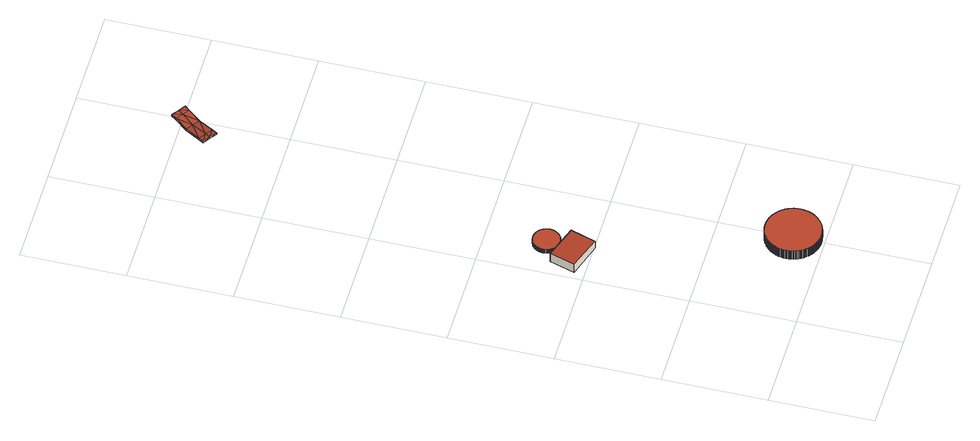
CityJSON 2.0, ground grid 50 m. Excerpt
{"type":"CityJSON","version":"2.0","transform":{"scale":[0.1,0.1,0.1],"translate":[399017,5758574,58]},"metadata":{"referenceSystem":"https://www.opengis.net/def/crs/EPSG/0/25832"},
"CityObjects":{
"building1":{"type":"Building","attributes":{"Gemeindeschluessel":"05515000","Geometrietyp2DReferenz":"3000","function":"31001_2700","roofType":"2100","measuredHeight":5.24},"geometry":[{"type":"Solid","lod":"2","boundaries":[[[[0,1,2,3]],[[4,5,1,0]],[[6,7,5,4]],[[3,2,7,6]],[[4,0,3,6]],[[1,5,7,2]]]],"semantics":{"surfaces":[{"type":"WallSurface"},{"type":"RoofSurface"},{"type":"GroundSurface"}],"values":[[0,0,0,0,1,2]]}}]},
"building2":{"type":"Building","attributes":{"Gemeindeschluessel":"05515000","Geometrietyp2DReferenz":"3000","function":"51003_1201","roofType":"1000","measuredHeight":5.26},"geometry":[{"type":"Solid","lod":"2","boundaries":[[[[8,9,10,11]],[[12,13,9,8]],[[14,15,13,12]],[[16,17,15,14]],[[18,19,17,16]],[[20,21,19,18]],[[22,23,21,20]],[[24,25,23,22]],[[26,27,25,24]],[[28,29,27,26]],[[30,31,29,28]],[[32,33,31,30]],[[34,35,33,32]],[[36,37,35,34]],[[38,39,37,36]],[[40,41,39,38]],[[42,43,41,40]],[[44,45,43,42]],[[46,47,45,44]],[[48,49,47,46]],[[50,51,49,48]],[[52,53,51,50]],[[54,55,53,52]],[[56,57,55,54]],[[58,59,57,56]],[[60,61,59,58]],[[62,63,61,60]],[[64,65,63,62]],[[66,67,65,64]],[[68,69,67,66]],[[70,71,69,68]],[[72,73,71,70]],[[74,75,73,72]],[[76,77,75,74]],[[78,79,77,76]],[[80,81,79,78]],[[82,83,81,80]],[[84,85,83,82]],[[86,87,85,84]],[[88,89,87,86]],[[90,91,89,88]],[[92,93,91,90]],[[94,95,93,92]],[[96,97,95,94]],[[98,99,97,96]],[[100,101,99,98]],[[102,103,101,100]],[[104,105,103,102]],[[106,107,105,104]],[[108,109,107,106]],[[110,111,109,108]],[[112,113,111,110]],[[114,115,113,112]],[[116,117,115,114]],[[118,119,117,116]],[[120,121,119,118]],[[122,123,121,120]],[[124,125,123,122]],[[126,127,125,124]],[[128,129,127,126]],[[130,131,129,128]],[[132,133,131,130]],[[134,135,133,132]],[[136,137,135,134]],[[138,139,137,136]],[[140,141,139,138]],[[142,143,141,140]],[[144,145,143,142]],[[146,147,145,144]],[[148,149,147,146]],[[150,151,149,148]],[[152,153,151,150]],[[154,155,153,152]],[[156,157,155,154]],[[158,159,157,156]],[[160,161,159,158]],[[162,163,161,160]],[[164,165,163,162]],[[166,167,165,164]],[[168,169,167,166]],[[170,171,169,168]],[[172,173,171,170]],[[174,175,173,172]],[[176,177,175,174]],[[178,179,177,176]],[[180,181,179,178]],[[182,183,181,180]],[[184,185,183,182]],[[186,187,185,184]],[[188,189,187,186]],[[190,191,189,188]],[[192,193,191,190]],[[194,195,193,192]],[[196,197,195,194]],[[198,199,197,196]],[[200,201,199,198]],[[202,203,201,200]],[[204,205,203,202]],[[206,207,205,204]],[[208,209,207,206]],[[210,211,209,208]],[[212,213,211,210]],[[214,215,213,212]],[[216,217,215,214]],[[218,219,217,216]],[[220,221,219,218]],[[222,223,221,220]],[[224,225,223,222]],[[226,227,225,224]],[[228,229,227,226]],[[230,231,229,228]],[[232,233,231,230]],[[234,235,233,232]],[[236,237,235,234]],[[238,239,237,236]],[[240,241,239,238]],[[242,243,241,240]],[[244,245,243,242]],[[246,247,245,244]],[[248,249,247,246]],[[250,251,249,248]],[[252,253,251,250]],[[254,255,253,252]],[[256,257,255,254]],[[258,259,257,256]],[[260,261,259,258]],[[262,263,261,260]],[[264,265,263,262]],[[266,267,265,264]],[[268,269,267,266]],[[270,271,269,268]],[[272,273,271,270]],[[274,275,273,272]],[[276,277,275,274]],[[278,279,277,276]],[[280,281,279,278]],[[282,283,281,280]],[[284,285,283,282]],[[286,287,285,284]],[[288,289,287,286]],[[290,291,289,288]],[[292,293,291,290]],[[294,295,293,292]],[[296,297,295,294]],[[298,299,297,296]],[[300,301,299,298]],[[302,303,301,300]],[[304,305,303,302]],[[306,307,305,304]],[[308,309,307,306]],[[310,311,309,308]],[[312,313,311,310]],[[314,315,313,312]],[[316,317,315,314]],[[318,319,317,316]],[[11,10,319,318]],[[316,314,312,310,308,306,304,302,300,298,296,294,292,290,288,286,284,282,280,278,276,274,272,270,268,266,264,262,260,258,256,254,252,250,248,246,244,242,240,238,236,234,232,230,228,226,224,222,220,218,216,214,212,210,208,206,204,202,200,198,196,194,192,190,188,186,184,182,180,178,176,174,172,170,168,166,164,162,160,158,156,154,152,150,148,146,144,142,140,138,136,134,132,130,128,126,124,122,120,118,116,114,112,110,108,106,104,102,100,98,96,94,92,90,88,86,84,82,80,78,76,74,72,70,68,66,64,62,60,58,56,54,52,50,48,46,44,42,40,38,36,34,32,30,28,26,24,22,20,18,16,14,12,8,11,318]],[[9,13,15,17,19,21,23,25,27,29,31,33,35,37,39,41,43,45,47,49,51,53,55,57,59,61,63,65,67,69,71,73,75,77,79,81,83,85,87,89,91,93,95,97,99,101,103,105,107,109,111,113,115,117,119,121,123,125,127,129,131,133,135,137,139,141,143,145,147,149,151,153,155,157,159,161,163,165,167,169,171,173,175,177,179,181,183,185,187,189,191,193,195,197,199,201,203,205,207,209,211,213,215,217,219,221,223,225,227,229,231,233,235,237,239,241,243,245,247,249,251,253,255,257,259,261,263,265,267,269,271,273,275,277,279,281,283,285,287,289,291,293,295,297,299,301,303,305,307,309,311,313,315,317,319,10]]]],"semantics":{"surfaces":[{"type":"WallSurface"},{"type":"RoofSurface"},{"type":"GroundSurface"}],"values":[[0,0,0,0,0,0,0,0,0,0,0,0,0,0,0,0,0,0,0,0,0,0,0,0,0,0,0,0,0,0,0,0,0,0,0,0,0,0,0,0,0,0,0,0,0,0,0,0,0,0,0,0,0,0,0,0,0,0,0,0,0,0,0,0,0,0,0,0,0,0,0,0,0,0,0,0,0,0,0,0,0,0,0,0,0,0,0,0,0,0,0,0,0,0,0,0,0,0,0,0,0,0,0,0,0,0,0,0,0,0,0,0,0,0,0,0,0,0,0,0,0,0,0,0,0,0,0,0,0,0,0,0,0,0,0,0,0,0,0,0,0,0,0,0,0,0,0,0,0,0,0,0,0,0,0,0,1,2]]}}]},
"building3":{"type":"Building","attributes":{"Gemeindeschluessel":"05515000","Geometrietyp2DReferenz":"3000","function":"51003_1201","roofType":"1000","measuredHeight":2.37},"geometry":[{"type":"Solid","lod":"2","boundaries":[[[[320,321,322,323]],[[324,325,321,320]],[[326,327,325,324]],[[328,329,327,326]],[[330,331,329,328]],[[332,333,331,330]],[[334,335,333,332]],[[336,337,335,334]],[[338,339,337,336]],[[340,341,339,338]],[[342,343,341,340]],[[344,345,343,342]],[[346,347,345,344]],[[348,349,347,346]],[[350,351,349,348]],[[352,353,351,350]],[[354,355,353,352]],[[356,357,355,354]],[[358,359,357,356]],[[360,361,359,358]],[[362,363,361,360]],[[364,365,363,362]],[[366,367,365,364]],[[368,369,367,366]],[[370,371,369,368]],[[372,373,371,370]],[[374,375,373,372]],[[376,377,375,374]],[[378,379,377,376]],[[380,381,379,378]],[[382,383,381,380]],[[384,385,383,382]],[[386,387,385,384]],[[388,389,387,386]],[[390,391,389,388]],[[392,393,391,390]],[[394,395,393,392]],[[396,397,395,394]],[[398,399,397,396]],[[400,401,399,398]],[[402,403,401,400]],[[404,405,403,402]],[[406,407,405,404]],[[408,409,407,406]],[[410,411,409,408]],[[412,413,411,410]],[[414,415,413,412]],[[416,417,415,414]],[[418,419,417,416]],[[420,421,419,418]],[[422,423,421,420]],[[424,425,423,422]],[[426,427,425,424]],[[428,429,427,426]],[[430,431,429,428]],[[432,433,431,430]],[[434,435,433,432]],[[436,437,435,434]],[[438,439,437,436]],[[440,441,439,438]],[[442,443,441,440]],[[444,445,443,442]],[[446,447,445,444]],[[448,449,447,446]],[[450,451,449,448]],[[452,453,451,450]],[[454,455,453,452]],[[456,457,455,454]],[[458,459,457,456]],[[460,461,459,458]],[[462,463,461,460]],[[464,465,463,462]],[[466,467,465,464]],[[468,469,467,466]],[[470,471,469,468]],[[472,473,471,470]],[[474,475,473,472]],[[476,477,475,474]],[[478,479,477,476]],[[480,481,479,478]],[[482,483,481,480]],[[484,485,483,482]],[[486,487,485,484]],[[488,489,487,486]],[[490,491,489,488]],[[492,493,491,490]],[[494,495,493,492]],[[496,497,495,494]],[[498,499,497,496]],[[500,501,499,498]],[[502,503,501,500]],[[504,505,503,502]],[[506,507,505,504]],[[508,509,507,506]],[[510,511,509,508]],[[323,322,511,510]],[[508,506,504,502,500,498,496,494,492,490,488,486,484,482,480,478,476,474,472,470,468,466,464,462,460,458,456,454,452,450,448,446,444,442,440,438,436,434,432,430,428,426,424,422,420,418,416,414,412,410,408,406,404,402,400,398,396,394,392,390,388,386,384,382,380,378,376,374,372,370,368,366,364,362,360,358,356,354,352,350,348,346,344,342,340,338,336,334,332,330,328,326,324,320,323,510]],[[321,325,327,329,331,333,335,337,339,341,343,345,347,349,351,353,355,357,359,361,363,365,367,369,371,373,375,377,379,381,383,385,387,389,391,393,395,397,399,401,403,405,407,409,411,413,415,417,419,421,423,425,427,429,431,433,435,437,439,441,443,445,447,449,451,453,455,457,459,461,463,465,467,469,471,473,475,477,479,481,483,485,487,489,491,493,495,497,499,501,503,505,507,509,511,322]]]],"semantics":{"surfaces":[{"type":"WallSurface"},{"type":"RoofSurface"},{"type":"GroundSurface"}],"values":[[0,0,0,0,0,0,0,0,0,0,0,0,0,0,0,0,0,0,0,0,0,0,0,0,0,0,0,0,0,0,0,0,0,0,0,0,0,0,0,0,0,0,0,0,0,0,0,0,0,0,0,0,0,0,0,0,0,0,0,0,0,0,0,0,0,0,0,0,0,0,0,0,0,0,0,0,0,0,0,0,0,0,0,0,0,0,0,0,0,0,0,0,0,0,0,0,1,2]]}}]},
"building4":{"type":"Building","attributes":{"Geometrietyp2DReferenz":"2000","Gemeindeschluessel":"05515000","function":"53001_1800","roofType":"9999","measuredHeight":1},"geometry":[{"type":"Solid","lod":"2","boundaries":[[[[512,513,514]],[[513,515,514]],[[516,517,512]],[[517,513,512]],[[518,519,516]],[[519,517,516]],[[520,521,518]],[[521,519,518]],[[522,523,520]],[[523,521,520]],[[524,525,522]],[[525,523,522]],[[526,527,524]],[[527,525,524]],[[528,529,526]],[[529,527,526]],[[530,531,528]],[[531,529,528]],[[532,533,530]],[[533,531,530]],[[534,535,532]],[[535,533,532]],[[514,515,534]],[[515,535,534]],[[531,533,536]],[[536,533,535]],[[536,535,537]],[[537,535,515]],[[537,515,513]],[[537,513,538]],[[538,513,517]],[[538,517,519]],[[529,531,527]],[[527,531,536]],[[527,536,525]],[[525,536,537]],[[525,537,538]],[[525,538,523]],[[523,538,519]],[[523,519,521]],[[530,539,532]],[[539,534,532]],[[539,540,534]],[[540,514,534]],[[540,512,514]],[[540,541,512]],[[541,516,512]],[[541,518,516]],[[528,526,530]],[[526,539,530]],[[526,524,539]],[[524,540,539]],[[524,541,540]],[[524,522,541]],[[522,518,541]],[[522,520,518]]]],"semantics":{"surfaces":[{"type":"WallSurface"},{"type":"GroundSurface"},{"type":"RoofSurface"}],"values":[[0,0,0,0,0,0,0,0,0,0,0,0,0,0,0,0,0,0,0,0,0,0,0,0,1,1,1,1,1,1,1,1,1,1,1,1,1,1,1,1,2,2,2,2,2,2,2,2,2,2,2,2,2,2,2,2]]}}]}
},
"vertices":[
[214,1111,86],[214,1111,42],[44,1164,42],[44,1164,94],[176,988,86],[176,988,42],[6,1041,94],[6,1041,42],
[331,191,112],[331,191,59],[328,185,59],[328,185,112],[334,197,112],[334,197,59],[337,202,112],[337,202,59],[340,207,112],[340,207,59],[343,212,112],[343,212,59],[346,216,112],[346,216,59],[350,220,112],[350,220,59],[353,224,112],[353,224,59],[357,228,112],[357,228,59],[360,231,112],[360,231,59],[364,234,112],[364,234,59],[367,237,112],[367,237,59],[371,240,112],[371,240,59],[375,243,112],[375,243,59],[380,246,112],[380,246,59],[384,249,112],[384,249,59],[389,252,112],[389,252,59],[394,254,112],[394,254,59],[400,257,112],[400,257,59],[405,259,112],[405,259,59],[411,261,112],[411,261,59],[418,263,112],[418,263,59],[419,263,112],[419,263,59],[422,264,112],[422,264,59],[429,265,112],[429,265,59],[435,266,112],[435,266,59],[441,267,112],[441,267,59],[446,267,112],[446,267,59],[452,267,112],[452,267,59],[457,267,112],[457,267,59],[462,267,112],[462,267,59],[467,266,112],[467,266,59],[472,265,112],[472,265,59],[477,264,112],[477,264,59],[481,263,112],[481,263,59],[486,262,112],[486,262,59],[491,261,112],[491,261,59],[496,259,112],[496,259,59],[501,257,112],[501,257,59],[506,255,112],[506,255,59],[511,252,112],[511,252,59],[516,250,112],[516,250,59],[522,246,112],[522,246,59],[527,243,112],[527,243,59],[530,241,112],[530,241,59],[533,238,112],[533,238,59],[538,234,112],[538,234,59],[543,230,112],[543,230,59],[547,226,112],[547,226,59],[551,222,112],[551,222,59],[554,217,112],[554,217,59],[557,213,112],[557,213,59],[560,209,112],[560,209,59],[563,205,112],[563,205,59],[566,200,112],[566,200,59],[568,196,112],[568,196,59],[570,192,112],[570,192,59],[572,188,112],[572,188,59],[574,183,112],[574,183,59],[576,178,112],[576,178,59],[577,173,112],[577,173,59],[579,168,112],[579,168,59],[580,162,112],[580,162,59],[581,156,112],[581,156,59],[582,150,112],[582,150,59],[582,144,112],[582,144,59],[583,139,112],[583,139,59],[583,135,112],[583,135,59],[582,129,112],[582,129,59],[582,123,112],[582,123,59],[581,117,112],[581,117,59],[580,112,112],[580,112,59],[579,106,112],[579,106,59],[578,101,112],[578,101,59],[576,96,112],[576,96,59],[575,91,112],[575,91,59],[573,87,112],[573,87,59],[571,82,112],[571,82,59],[569,78,112],[569,78,59],[567,74,112],[567,74,59],[565,70,112],[565,70,59],[562,65,112],[562,65,59],[559,61,112],[559,61,59],[556,56,112],[556,56,59],[552,52,112],[552,52,59],[548,47,112],[548,47,59],[544,43,112],[544,43,59],[539,39,112],[539,39,59],[536,36,112],[536,36,59],[533,33,112],[533,33,59],[528,29,112],[528,29,59],[523,26,112],[523,26,59],[518,23,112],[518,23,59],[513,20,112],[513,20,59],[508,17,112],[508,17,59],[503,15,112],[503,15,59],[499,13,112],[499,13,59],[494,11,112],[494,11,59],[489,10,112],[489,10,59],[485,8,112],[485,8,59],[480,7,112],[480,7,59],[476,6,112],[476,6,59],[471,5,112],[471,5,59],[466,4,112],[466,4,59],[460,4,112],[460,4,59],[455,4,112],[455,4,59],[449,4,112],[449,4,59],[443,4,112],[443,4,59],[437,4,112],[437,4,59],[431,5,112],[431,5,59],[426,6,112],[426,6,59],[422,7,112],[422,7,59],[416,8,112],[416,8,59],[410,10,112],[410,10,59],[404,12,112],[404,12,59],[399,14,112],[399,14,59],[394,16,112],[394,16,59],[389,19,112],[389,19,59],[385,21,112],[385,21,59],[380,24,112],[380,24,59],[376,26,112],[376,26,59],[373,29,112],[373,29,59],[369,32,112],[369,32,59],[365,35,112],[365,35,59],[361,38,112],[361,38,59],[358,42,112],[358,42,59],[354,46,112],[354,46,59],[350,50,112],[350,50,59],[347,54,112],[347,54,59],[343,59,112],[343,59,59],[340,64,112],[340,64,59],[337,69,112],[337,69,59],[334,73,112],[334,73,59],[333,75,112],[333,75,59],[331,81,112],[331,81,59],[328,87,112],[328,87,59],[326,92,112],[326,92,59],[324,98,112],[324,98,59],[323,103,112],[323,103,59],[322,108,112],[322,108,59],[321,113,112],[321,113,59],[320,118,112],[320,118,59],[319,123,112],[319,123,59],[319,128,112],[319,128,59],[319,132,112],[319,132,59],[319,137,112],[319,137,59],[319,142,112],[319,142,59],[319,147,112],[319,147,59],[320,153,112],[320,153,59],[321,158,112],[321,158,59],[322,164,112],[322,164,59],[323,169,112],[323,169,59],[325,175,112],[325,175,59],[327,181,112],[327,181,59],[328,184,112],[328,184,59],
[214,1198,65],[214,1198,41],[214,1202,41],[214,1202,65],[213,1195,65],[213,1195,41],[212,1192,65],[212,1192,41],[211,1189,65],[211,1189,41],[210,1185,65],[210,1185,41],[208,1182,65],[208,1182,41],[206,1178,65],[206,1178,41],[204,1175,65],[204,1175,41],[202,1171,65],[202,1171,41],[199,1168,65],[199,1168,41],[195,1164,65],[195,1164,41],[192,1161,65],[192,1161,41],[188,1158,65],[188,1158,41],[185,1156,65],[185,1156,41],[181,1154,65],[181,1154,41],[177,1151,65],[177,1151,41],[172,1150,65],[172,1150,41],[167,1148,65],[167,1148,41],[163,1147,65],[163,1147,41],[159,1146,65],[159,1146,41],[154,1146,65],[154,1146,41],[150,1146,65],[150,1146,41],[147,1146,65],[147,1146,41],[143,1147,65],[143,1147,41],[140,1147,65],[140,1147,41],[136,1148,65],[136,1148,41],[133,1149,65],[133,1149,41],[130,1150,65],[130,1150,41],[127,1151,65],[127,1151,41],[123,1152,65],[123,1152,41],[120,1154,65],[120,1154,41],[116,1157,65],[116,1157,41],[112,1159,65],[112,1159,41],[109,1162,65],[109,1162,41],[105,1165,65],[105,1165,41],[102,1169,65],[102,1169,41],[99,1173,65],[99,1173,41],[97,1176,65],[97,1176,41],[95,1179,65],[95,1179,41],[93,1184,65],[93,1184,41],[91,1188,65],[91,1188,41],[90,1193,65],[90,1193,41],[88,1198,65],[88,1198,41],[88,1202,65],[88,1202,41],[87,1206,65],[87,1206,41],[87,1210,65],[87,1210,41],[87,1214,65],[87,1214,41],[88,1217,65],[88,1217,41],[88,1221,65],[88,1221,41],[89,1224,65],[89,1224,41],[90,1227,65],[90,1227,41],[91,1231,65],[91,1231,41],[92,1234,65],[92,1234,41],[94,1237,65],[94,1237,41],[96,1241,65],[96,1241,41],[98,1245,65],[98,1245,41],[100,1248,65],[100,1248,41],[103,1252,65],[103,1252,41],[106,1255,65],[106,1255,41],[110,1259,65],[110,1259,41],[114,1262,65],[114,1262,41],[117,1264,65],[117,1264,41],[121,1266,65],[121,1266,41],[125,1268,65],[125,1268,41],[130,1270,65],[130,1270,41],[134,1271,65],[134,1271,41],[139,1272,65],[139,1272,41],[143,1273,65],[143,1273,41],[147,1273,65],[147,1273,41],[151,1273,65],[151,1273,41],[155,1273,65],[155,1273,41],[159,1273,65],[159,1273,41],[162,1272,65],[162,1272,41],[165,1272,65],[165,1272,41],[169,1271,65],[169,1271,41],[172,1270,65],[172,1270,41],[175,1269,65],[175,1269,41],[179,1267,65],[179,1267,41],[182,1265,65],[182,1265,41],[186,1263,65],[186,1263,41],[190,1261,65],[190,1261,41],[193,1258,65],[193,1258,41],[197,1254,65],[197,1254,41],[200,1251,65],[200,1251,41],[203,1247,65],[203,1247,41],[205,1243,65],[205,1243,41],[207,1240,65],[207,1240,41],[209,1235,65],[209,1235,41],[211,1231,65],[211,1231,41],[213,1226,65],[213,1226,41],[214,1222,65],[214,1222,41],[214,1217,65],[214,1217,41],[215,1213,65],[215,1213,41],[215,1209,65],[215,1209,41],[215,1205,65],[215,1205,41],
[475,3027,26],[475,3027,16],[435,2969,14],[435,2969,4],[490,3050,31],[490,3050,21],[523,3028,31],[523,3028,21],[556,3005,31],[556,3005,21],[540,2982,26],[540,2982,16],[500,2924,14],[500,2924,4],[450,2850,26],[450,2850,16],[434,2827,30],[434,2827,20],[401,2850,30],[401,2850,20],[368,2872,30],[368,2872,20],[384,2895,26],[384,2895,16],[417,2873,16],[467,2947,4],[507,3005,16],[417,2873,26],[467,2947,14],[507,3005,26]
]}
